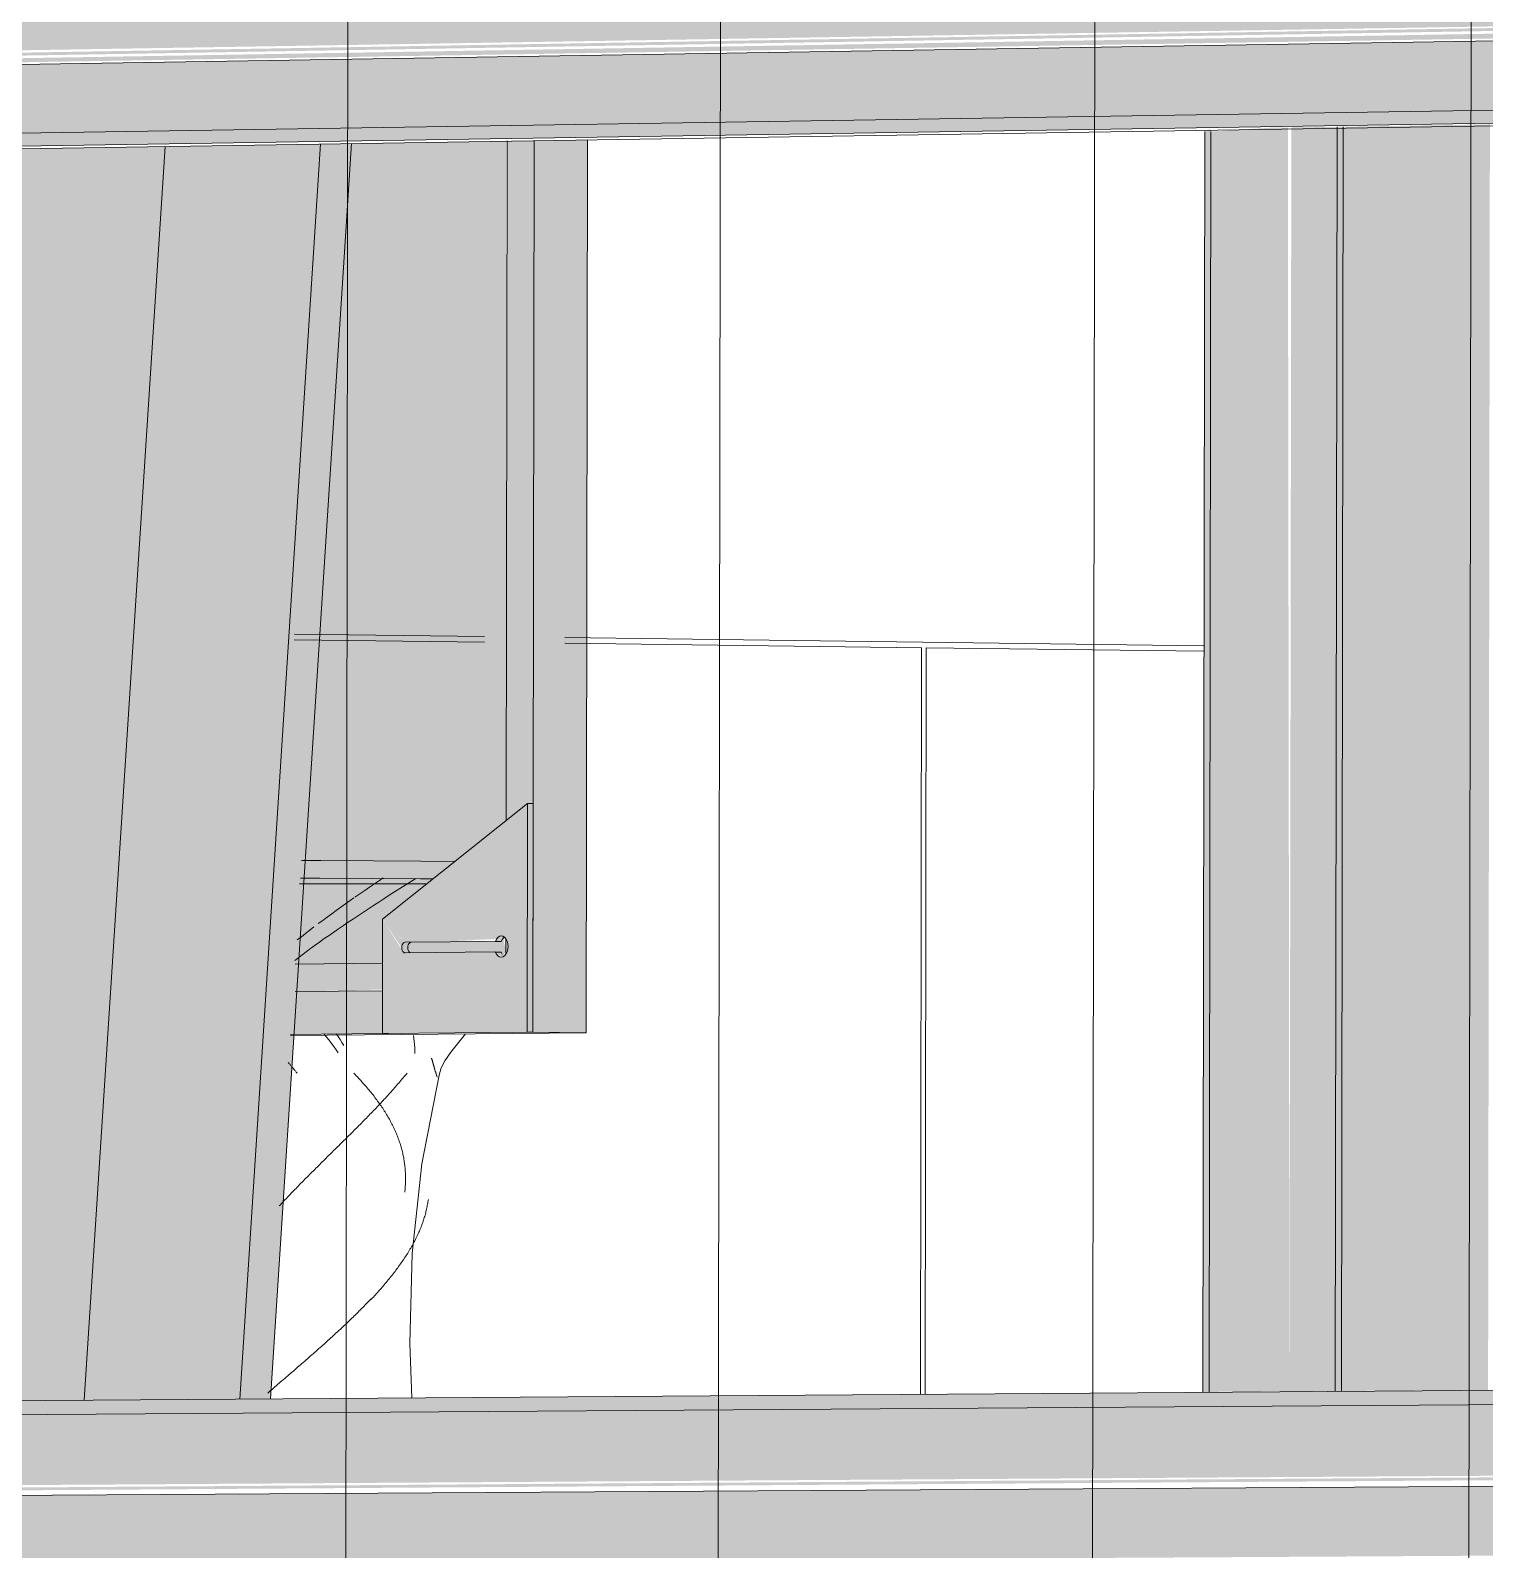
# Model space of a CAD drawing. Header units: inches. Extents: x 31213 to 31218, y -65 to 66.
# Drawn here: x 31215.90047 to 31215.91335, y -64.88931 to -64.87585 of the extents above; entities that cross this region are included whole.
import ezdxf

# ---------------------------------------------------------------- set-up
doc = ezdxf.new("R2010")
doc.units = ezdxf.units.IN
doc.header["$MEASUREMENT"] = 0
for name, color, linetype, lineweight in [('A-GLAZ-CURT', 52, 'Continuous', 9), ('A-WALL', 113, 'Continuous', 13), ('A-WALL-PATT', 111, 'Continuous', 13), ('Q-SPCQ', 91, 'Continuous', 9), ('S-BEAM', 12, 'Continuous', 9), ('S-COLS', 52, 'Continuous', 9)]:
    doc.layers.add(name, color=color, linetype=linetype, lineweight=lineweight)

# ---------------------------------------------------------------- blocks, each defined once
blk = doc.blocks.new('FP_56-Looking South East')
at = {"layer": 'Q-SPCQ'}
for p, q in [((-6208.656009, -64.88711), (-6208.656019, -64.887121)), ((-6208.655999, -64.8871), (-6208.656009, -64.88711)), ((-6208.655988, -64.887089), (-6208.655999, -64.8871)), ((-6208.656137, -64.88724), (-6208.656148, -64.887251)), ((-6208.656126, -64.88723), (-6208.656137, -64.88724)), ((-6208.656115, -64.887219), (-6208.656126, -64.88723)), ((-6208.656104, -64.887208), (-6208.656115, -64.887219)), ((-6208.656093, -64.887197), (-6208.656104, -64.887208)), ((-6208.656082, -64.887186), (-6208.656093, -64.887197)), ((-6208.656072, -64.887175), (-6208.656082, -64.887186)), ((-6208.656061, -64.887165), (-6208.656072, -64.887175)), ((-6208.65605, -64.887154), (-6208.656061, -64.887165)), ((-6208.65604, -64.887143), (-6208.65605, -64.887154)), ((-6208.656029, -64.887132), (-6208.65604, -64.887143)), ((-6208.656019, -64.887121), (-6208.656029, -64.887132)), ((-6208.656285, -64.887381), (-6208.656297, -64.887392)), ((-6208.656273, -64.88737), (-6208.656285, -64.887381)), ((-6208.656261, -64.88736), (-6208.656273, -64.88737)), ((-6208.65625, -64.887349), (-6208.656261, -64.88736)), ((-6208.656238, -64.887338), (-6208.65625, -64.887349)), ((-6208.656227, -64.887327), (-6208.656238, -64.887338)), ((-6208.656215, -64.887316), (-6208.656227, -64.887327)), ((-6208.656204, -64.887305), (-6208.656215, -64.887316)), ((-6208.656193, -64.887295), (-6208.656204, -64.887305)), ((-6208.656181, -64.887284), (-6208.656193, -64.887295)), ((-6208.65617, -64.887273), (-6208.656181, -64.887284)), ((-6208.656159, -64.887262), (-6208.65617, -64.887273)), ((-6208.656148, -64.887251), (-6208.656159, -64.887262)), ((-6208.656428, -64.887511), (-6208.65644, -64.887522)), ((-6208.656416, -64.887501), (-6208.656428, -64.887511)), ((-6208.656404, -64.88749), (-6208.656416, -64.887501)), ((-6208.656392, -64.887479), (-6208.656404, -64.88749)), ((-6208.65638, -64.887468), (-6208.656392, -64.887479)), ((-6208.656368, -64.887457), (-6208.65638, -64.887468)), ((-6208.656356, -64.887446), (-6208.656368, -64.887457)), ((-6208.656344, -64.887435), (-6208.656356, -64.887446)), ((-6208.656332, -64.887425), (-6208.656344, -64.887435)), ((-6208.65632, -64.887414), (-6208.656332, -64.887425)), ((-6208.656308, -64.887403), (-6208.65632, -64.887414)), ((-6208.656297, -64.887392), (-6208.656308, -64.887403)), ((-6208.656589, -64.887653), (-6208.656601, -64.887663)), ((-6208.656576, -64.887642), (-6208.656589, -64.887653)), ((-6208.656564, -64.887631), (-6208.656576, -64.887642)), ((-6208.656551, -64.88762), (-6208.656564, -64.887631)), ((-6208.656539, -64.887609), (-6208.656551, -64.88762)), ((-6208.656527, -64.887598), (-6208.656539, -64.887609)), ((-6208.656514, -64.887587), (-6208.656527, -64.887598)), ((-6208.656502, -64.887577), (-6208.656514, -64.887587)), ((-6208.65649, -64.887566), (-6208.656502, -64.887577)), ((-6208.656477, -64.887555), (-6208.65649, -64.887566)), ((-6208.656465, -64.887544), (-6208.656477, -64.887555)), ((-6208.656453, -64.887533), (-6208.656465, -64.887544)), ((-6208.65644, -64.887522), (-6208.656453, -64.887533)), ((-6208.65674, -64.887783), (-6208.656753, -64.887794)), ((-6208.656727, -64.887772), (-6208.65674, -64.887783)), ((-6208.656715, -64.887761), (-6208.656727, -64.887772)), ((-6208.656702, -64.88775), (-6208.656715, -64.887761)), ((-6208.656689, -64.887739), (-6208.656702, -64.88775)), ((-6208.656677, -64.887729), (-6208.656689, -64.887739)), ((-6208.656664, -64.887718), (-6208.656677, -64.887729)), ((-6208.656652, -64.887707), (-6208.656664, -64.887718)), ((-6208.656639, -64.887696), (-6208.656652, -64.887707)), ((-6208.656627, -64.887685), (-6208.656639, -64.887696)), ((-6208.656614, -64.887674), (-6208.656627, -64.887685)), ((-6208.656601, -64.887663), (-6208.656614, -64.887674)), ((-6208.656892, -64.887913), (-6208.656904, -64.887924)), ((-6208.656879, -64.887902), (-6208.656892, -64.887913)), ((-6208.656866, -64.887892), (-6208.656879, -64.887902)), ((-6208.656854, -64.887881), (-6208.656866, -64.887892)), ((-6208.656841, -64.88787), (-6208.656854, -64.887881)), ((-6208.656828, -64.887859), (-6208.656841, -64.88787)), ((-6208.656816, -64.887848), (-6208.656828, -64.887859)), ((-6208.656803, -64.887837), (-6208.656816, -64.887848)), ((-6208.656791, -64.887826), (-6208.656803, -64.887837)), ((-6208.656778, -64.887815), (-6208.656791, -64.887826)), ((-6208.656765, -64.887805), (-6208.656778, -64.887815)), ((-6208.656753, -64.887794), (-6208.656765, -64.887805))]:
    blk.add_line(p, q, dxfattribs=at)
blk = doc.blocks.new('FP_57-Looking South East')
at = {"layer": 'Q-SPCQ'}
for p, q in [((-6208.655499, -64.886306), (-6208.655502, -64.886316)), ((-6208.655496, -64.886295), (-6208.655499, -64.886306)), ((-6208.655494, -64.886284), (-6208.655496, -64.886295)), ((-6208.655492, -64.886273), (-6208.655494, -64.886284)), ((-6208.65549, -64.886262), (-6208.655492, -64.886273)), ((-6208.655488, -64.886252), (-6208.65549, -64.886262)), ((-6208.655486, -64.886241), (-6208.655488, -64.886252)), ((-6208.655484, -64.88623), (-6208.655486, -64.886241)), ((-6208.655483, -64.886219), (-6208.655484, -64.88623)), ((-6208.655481, -64.886209), (-6208.655483, -64.886219)), ((-6208.655539, -64.886435), (-6208.655543, -64.886446)), ((-6208.655535, -64.886424), (-6208.655539, -64.886435)), ((-6208.655531, -64.886413), (-6208.655535, -64.886424)), ((-6208.655527, -64.886403), (-6208.655531, -64.886413)), ((-6208.655523, -64.886392), (-6208.655527, -64.886403)), ((-6208.65552, -64.886381), (-6208.655523, -64.886392)), ((-6208.655517, -64.88637), (-6208.65552, -64.886381)), ((-6208.655513, -64.886359), (-6208.655517, -64.88637)), ((-6208.65551, -64.886349), (-6208.655513, -64.886359)), ((-6208.655507, -64.886338), (-6208.65551, -64.886349)), ((-6208.655504, -64.886327), (-6208.655507, -64.886338)), ((-6208.655502, -64.886316), (-6208.655504, -64.886327)), ((-6208.655602, -64.886575), (-6208.655607, -64.886586)), ((-6208.655596, -64.886565), (-6208.655602, -64.886575)), ((-6208.655591, -64.886554), (-6208.655596, -64.886565)), ((-6208.655585, -64.886543), (-6208.655591, -64.886554)), ((-6208.65558, -64.886532), (-6208.655585, -64.886543)), ((-6208.655575, -64.886521), (-6208.65558, -64.886532)), ((-6208.65557, -64.886511), (-6208.655575, -64.886521)), ((-6208.655565, -64.8865), (-6208.65557, -64.886511)), ((-6208.65556, -64.886489), (-6208.655565, -64.8865)), ((-6208.655556, -64.886478), (-6208.65556, -64.886489)), ((-6208.655551, -64.886467), (-6208.655556, -64.886478)), ((-6208.655547, -64.886457), (-6208.655551, -64.886467)), ((-6208.655543, -64.886446), (-6208.655547, -64.886457)), ((-6208.655677, -64.886705), (-6208.655684, -64.886716)), ((-6208.65567, -64.886695), (-6208.655677, -64.886705)), ((-6208.655663, -64.886684), (-6208.65567, -64.886695)), ((-6208.655657, -64.886673), (-6208.655663, -64.886684)), ((-6208.65565, -64.886662), (-6208.655657, -64.886673)), ((-6208.655644, -64.886651), (-6208.65565, -64.886662)), ((-6208.655637, -64.88664), (-6208.655644, -64.886651)), ((-6208.655631, -64.88663), (-6208.655637, -64.88664)), ((-6208.655625, -64.886619), (-6208.655631, -64.88663)), ((-6208.655619, -64.886608), (-6208.655625, -64.886619)), ((-6208.655613, -64.886597), (-6208.655619, -64.886608)), ((-6208.655607, -64.886586), (-6208.655613, -64.886597)), ((-6208.655768, -64.886835), (-6208.655776, -64.886846)), ((-6208.65576, -64.886825), (-6208.655768, -64.886835)), ((-6208.655752, -64.886814), (-6208.65576, -64.886825)), ((-6208.655744, -64.886803), (-6208.655752, -64.886814)), ((-6208.655736, -64.886792), (-6208.655744, -64.886803)), ((-6208.655728, -64.886781), (-6208.655736, -64.886792)), ((-6208.655721, -64.88677), (-6208.655728, -64.886781)), ((-6208.655713, -64.886759), (-6208.655721, -64.88677)), ((-6208.655706, -64.886749), (-6208.655713, -64.886759)), ((-6208.655698, -64.886738), (-6208.655706, -64.886749)), ((-6208.655691, -64.886727), (-6208.655698, -64.886738)), ((-6208.655684, -64.886716), (-6208.655691, -64.886727)), ((-6208.655881, -64.886976), (-6208.655891, -64.886987)), ((-6208.655872, -64.886966), (-6208.655881, -64.886976)), ((-6208.655863, -64.886955), (-6208.655872, -64.886966)), ((-6208.655854, -64.886944), (-6208.655863, -64.886955)), ((-6208.655845, -64.886933), (-6208.655854, -64.886944)), ((-6208.655836, -64.886922), (-6208.655845, -64.886933)), ((-6208.655827, -64.886911), (-6208.655836, -64.886922)), ((-6208.655818, -64.8869), (-6208.655827, -64.886911)), ((-6208.65581, -64.88689), (-6208.655818, -64.8869)), ((-6208.655801, -64.886879), (-6208.65581, -64.88689)), ((-6208.655793, -64.886868), (-6208.655801, -64.886879)), ((-6208.655784, -64.886857), (-6208.655793, -64.886868)), ((-6208.655776, -64.886846), (-6208.655784, -64.886857)), ((-6208.655978, -64.887085), (-6208.655988, -64.887096)), ((-6208.655968, -64.887074), (-6208.655978, -64.887085)), ((-6208.655958, -64.887063), (-6208.655968, -64.887074)), ((-6208.655948, -64.887053), (-6208.655958, -64.887063)), ((-6208.655939, -64.887042), (-6208.655948, -64.887053)), ((-6208.655929, -64.887031), (-6208.655939, -64.887042)), ((-6208.655919, -64.88702), (-6208.655929, -64.887031)), ((-6208.65591, -64.887009), (-6208.655919, -64.88702)), ((-6208.6559, -64.886998), (-6208.65591, -64.887009)), ((-6208.655891, -64.886987), (-6208.6559, -64.886998))]:
    blk.add_line(p, q, dxfattribs=at)
blk.add_polyline3d([(-6208.655386, -64.885109, 0), (-6208.655538, -64.885894, 0), (-6208.655625, -64.886688, 0), (-6208.655646, -64.887486, 0), (-6208.655626, -64.887966, 0)], dxfattribs=at)
blk = doc.blocks.new('FP_58-Looking South East')
at = {"layer": 'Q-SPCQ'}
for p, q in [((-6208.65614, -64.885092), (-6208.65613, -64.885103)), ((-6208.65567, -64.88509), (-6208.655678, -64.885101)), ((-6208.65613, -64.885103), (-6208.65612, -64.885114)), ((-6208.65612, -64.885114), (-6208.656109, -64.885124)), ((-6208.656109, -64.885124), (-6208.656099, -64.885135)), ((-6208.656099, -64.885135), (-6208.656089, -64.885146)), ((-6208.656089, -64.885146), (-6208.65608, -64.885156)), ((-6208.65608, -64.885156), (-6208.65607, -64.885167)), ((-6208.65607, -64.885167), (-6208.65606, -64.885178)), ((-6208.65606, -64.885178), (-6208.656051, -64.885188)), ((-6208.656051, -64.885188), (-6208.656041, -64.885199)), ((-6208.656041, -64.885199), (-6208.656032, -64.88521)), ((-6208.656032, -64.88521), (-6208.656023, -64.88522)), ((-6208.656023, -64.88522), (-6208.656014, -64.885231)), ((-6208.655781, -64.885222), (-6208.655791, -64.885233)), ((-6208.655772, -64.885211), (-6208.655781, -64.885222)), ((-6208.655762, -64.8852), (-6208.655772, -64.885211)), ((-6208.655753, -64.885189), (-6208.655762, -64.8852)), ((-6208.655743, -64.885178), (-6208.655753, -64.885189)), ((-6208.655734, -64.885167), (-6208.655743, -64.885178)), ((-6208.655724, -64.885156), (-6208.655734, -64.885167)), ((-6208.655715, -64.885145), (-6208.655724, -64.885156)), ((-6208.655706, -64.885134), (-6208.655715, -64.885145)), ((-6208.655697, -64.885123), (-6208.655706, -64.885134)), ((-6208.655687, -64.885112), (-6208.655697, -64.885123)), ((-6208.655678, -64.885101), (-6208.655687, -64.885112)), ((-6208.656014, -64.885231), (-6208.656005, -64.885242)), ((-6208.656005, -64.885242), (-6208.655996, -64.885252)), ((-6208.655996, -64.885252), (-6208.655987, -64.885263)), ((-6208.655987, -64.885263), (-6208.655979, -64.885274)), ((-6208.655979, -64.885274), (-6208.65597, -64.885284)), ((-6208.65597, -64.885284), (-6208.655962, -64.885295)), ((-6208.655962, -64.885295), (-6208.655954, -64.885306)), ((-6208.655954, -64.885306), (-6208.655945, -64.885317)), ((-6208.655945, -64.885317), (-6208.655937, -64.885327)), ((-6208.655937, -64.885327), (-6208.65593, -64.885338)), ((-6208.65593, -64.885338), (-6208.655922, -64.885349)), ((-6208.655922, -64.885349), (-6208.655914, -64.885359)), ((-6208.655914, -64.885359), (-6208.655907, -64.88537)), ((-6208.655902, -64.885355), (-6208.655913, -64.885366)), ((-6208.655892, -64.885344), (-6208.655902, -64.885355)), ((-6208.655882, -64.885333), (-6208.655892, -64.885344)), ((-6208.655871, -64.885322), (-6208.655882, -64.885333)), ((-6208.655861, -64.885311), (-6208.655871, -64.885322)), ((-6208.655851, -64.8853), (-6208.655861, -64.885311)), ((-6208.655841, -64.885289), (-6208.655851, -64.8853)), ((-6208.655831, -64.885278), (-6208.655841, -64.885289)), ((-6208.655821, -64.885267), (-6208.655831, -64.885278)), ((-6208.655811, -64.885256), (-6208.655821, -64.885267)), ((-6208.655801, -64.885244), (-6208.655811, -64.885256)), ((-6208.655791, -64.885233), (-6208.655801, -64.885244)), ((-6208.656041, -64.885499), (-6208.656052, -64.88551)), ((-6208.65603, -64.885488), (-6208.656041, -64.885499)), ((-6208.656019, -64.885477), (-6208.65603, -64.885488)), ((-6208.656008, -64.885466), (-6208.656019, -64.885477)), ((-6208.655998, -64.885455), (-6208.656008, -64.885466)), ((-6208.655987, -64.885444), (-6208.655998, -64.885455)), ((-6208.655976, -64.885433), (-6208.655987, -64.885444)), ((-6208.655966, -64.885422), (-6208.655976, -64.885433)), ((-6208.655955, -64.885411), (-6208.655966, -64.885422)), ((-6208.655944, -64.8854), (-6208.655955, -64.885411)), ((-6208.655934, -64.885388), (-6208.655944, -64.8854)), ((-6208.655923, -64.885377), (-6208.655934, -64.885388)), ((-6208.655913, -64.885366), (-6208.655923, -64.885377)), ((-6208.655907, -64.88537), (-6208.655899, -64.885381)), ((-6208.655899, -64.885381), (-6208.655892, -64.885391)), ((-6208.655892, -64.885391), (-6208.655885, -64.885402)), ((-6208.655885, -64.885402), (-6208.655878, -64.885413)), ((-6208.655878, -64.885413), (-6208.655871, -64.885424)), ((-6208.655871, -64.885424), (-6208.655864, -64.885434)), ((-6208.655864, -64.885434), (-6208.655858, -64.885445)), ((-6208.655858, -64.885445), (-6208.655851, -64.885456)), ((-6208.655851, -64.885456), (-6208.655845, -64.885466)), ((-6208.655845, -64.885466), (-6208.655839, -64.885477)), ((-6208.655839, -64.885477), (-6208.655832, -64.885488)), ((-6208.655832, -64.885488), (-6208.655826, -64.885499)), ((-6208.655826, -64.885499), (-6208.65582, -64.885509)), ((-6208.656174, -64.885633), (-6208.656185, -64.885644)), ((-6208.656162, -64.885621), (-6208.656174, -64.885633)), ((-6208.656151, -64.88561), (-6208.656162, -64.885621)), ((-6208.65614, -64.885599), (-6208.656151, -64.88561)), ((-6208.656129, -64.885588), (-6208.65614, -64.885599)), ((-6208.656118, -64.885577), (-6208.656129, -64.885588)), ((-6208.656107, -64.885566), (-6208.656118, -64.885577)), ((-6208.656096, -64.885555), (-6208.656107, -64.885566)), ((-6208.656085, -64.885544), (-6208.656096, -64.885555)), ((-6208.656074, -64.885533), (-6208.656085, -64.885544)), ((-6208.656063, -64.885522), (-6208.656074, -64.885533)), ((-6208.656052, -64.88551), (-6208.656063, -64.885522)), ((-6208.65582, -64.885509), (-6208.655815, -64.88552)), ((-6208.655815, -64.88552), (-6208.655809, -64.885531)), ((-6208.655809, -64.885531), (-6208.655804, -64.885541)), ((-6208.655804, -64.885541), (-6208.655798, -64.885552)), ((-6208.655798, -64.885552), (-6208.655793, -64.885563)), ((-6208.655793, -64.885563), (-6208.655788, -64.885574)), ((-6208.655788, -64.885574), (-6208.655783, -64.885584)), ((-6208.655783, -64.885584), (-6208.655778, -64.885595)), ((-6208.655778, -64.885595), (-6208.655773, -64.885606)), ((-6208.655773, -64.885606), (-6208.655768, -64.885617)), ((-6208.655768, -64.885617), (-6208.655764, -64.885627)), ((-6208.655764, -64.885627), (-6208.655759, -64.885638)), ((-6208.656308, -64.885766), (-6208.65632, -64.885777)), ((-6208.656297, -64.885755), (-6208.656308, -64.885766)), ((-6208.656286, -64.885744), (-6208.656297, -64.885755)), ((-6208.656275, -64.885733), (-6208.656286, -64.885744)), ((-6208.656263, -64.885721), (-6208.656275, -64.885733)), ((-6208.656252, -64.88571), (-6208.656263, -64.885721)), ((-6208.656241, -64.885699), (-6208.656252, -64.88571)), ((-6208.65623, -64.885688), (-6208.656241, -64.885699)), ((-6208.656218, -64.885677), (-6208.65623, -64.885688)), ((-6208.656207, -64.885666), (-6208.656218, -64.885677)), ((-6208.656196, -64.885655), (-6208.656207, -64.885666)), ((-6208.656185, -64.885644), (-6208.656196, -64.885655)), ((-6208.655759, -64.885638), (-6208.655755, -64.885649)), ((-6208.655755, -64.885649), (-6208.655751, -64.885659)), ((-6208.655751, -64.885659), (-6208.655747, -64.88567)), ((-6208.655747, -64.88567), (-6208.655743, -64.885681)), ((-6208.655743, -64.885681), (-6208.655739, -64.885692)), ((-6208.655739, -64.885692), (-6208.655736, -64.885702)), ((-6208.655736, -64.885702), (-6208.655732, -64.885713)), ((-6208.655732, -64.885713), (-6208.655729, -64.885724)), ((-6208.655729, -64.885724), (-6208.655725, -64.885735)), ((-6208.655725, -64.885735), (-6208.655722, -64.885745)), ((-6208.655722, -64.885745), (-6208.655719, -64.885756)), ((-6208.655719, -64.885756), (-6208.655716, -64.885767)), ((-6208.655716, -64.885767), (-6208.655714, -64.885778)), ((-6208.656443, -64.885899), (-6208.656455, -64.88591)), ((-6208.656432, -64.885888), (-6208.656443, -64.885899)), ((-6208.656421, -64.885877), (-6208.656432, -64.885888)), ((-6208.65641, -64.885866), (-6208.656421, -64.885877)), ((-6208.656399, -64.885855), (-6208.65641, -64.885866)), ((-6208.656387, -64.885844), (-6208.656399, -64.885855)), ((-6208.656376, -64.885833), (-6208.656387, -64.885844)), ((-6208.656365, -64.885821), (-6208.656376, -64.885833)), ((-6208.656353, -64.88581), (-6208.656365, -64.885821)), ((-6208.656342, -64.885799), (-6208.656353, -64.88581)), ((-6208.656331, -64.885788), (-6208.656342, -64.885799)), ((-6208.65632, -64.885777), (-6208.656331, -64.885788)), ((-6208.655714, -64.885778), (-6208.655711, -64.885788)), ((-6208.655711, -64.885788), (-6208.655708, -64.885799)), ((-6208.655708, -64.885799), (-6208.655706, -64.88581)), ((-6208.655706, -64.88581), (-6208.655704, -64.885821)), ((-6208.655704, -64.885821), (-6208.655701, -64.885832)), ((-6208.655701, -64.885832), (-6208.655699, -64.885842)), ((-6208.655699, -64.885842), (-6208.655697, -64.885853)), ((-6208.655697, -64.885853), (-6208.655696, -64.885864)), ((-6208.655696, -64.885864), (-6208.655694, -64.885875)), ((-6208.655694, -64.885875), (-6208.655692, -64.885885)), ((-6208.655692, -64.885885), (-6208.655691, -64.885896)), ((-6208.655691, -64.885896), (-6208.65569, -64.885907)), ((-6208.656577, -64.886033), (-6208.656588, -64.886044)), ((-6208.656566, -64.886022), (-6208.656577, -64.886033)), ((-6208.656555, -64.886011), (-6208.656566, -64.886022)), ((-6208.656544, -64.886), (-6208.656555, -64.886011)), ((-6208.656533, -64.885988), (-6208.656544, -64.886)), ((-6208.656522, -64.885977), (-6208.656533, -64.885988)), ((-6208.656511, -64.885966), (-6208.656522, -64.885977)), ((-6208.656499, -64.885955), (-6208.656511, -64.885966)), ((-6208.656488, -64.885944), (-6208.656499, -64.885955)), ((-6208.656477, -64.885933), (-6208.656488, -64.885944)), ((-6208.656466, -64.885922), (-6208.656477, -64.885933)), ((-6208.656455, -64.88591), (-6208.656466, -64.885922)), ((-6208.65569, -64.885907), (-6208.655688, -64.885918)), ((-6208.655688, -64.885918), (-6208.655687, -64.885929)), ((-6208.655687, -64.885929), (-6208.655686, -64.885939)), ((-6208.655686, -64.885939), (-6208.655685, -64.88595)), ((-6208.655685, -64.88595), (-6208.655685, -64.885961)), ((-6208.655685, -64.885961), (-6208.655684, -64.885972)), ((-6208.655684, -64.885972), (-6208.655683, -64.885982)), ((-6208.655683, -64.885982), (-6208.655683, -64.885993)), ((-6208.655683, -64.885993), (-6208.655683, -64.886004)), ((-6208.655683, -64.886004), (-6208.655683, -64.886015)), ((-6208.655683, -64.886015), (-6208.655683, -64.886026)), ((-6208.655683, -64.886026), (-6208.655683, -64.886036)), ((-6208.655683, -64.886036), (-6208.655683, -64.886047)), ((-6208.656707, -64.886167), (-6208.656718, -64.886178)), ((-6208.656697, -64.886155), (-6208.656707, -64.886167)), ((-6208.656686, -64.886144), (-6208.656697, -64.886155)), ((-6208.656675, -64.886133), (-6208.656686, -64.886144)), ((-6208.656664, -64.886122), (-6208.656675, -64.886133)), ((-6208.656653, -64.886111), (-6208.656664, -64.886122)), ((-6208.656643, -64.8861), (-6208.656653, -64.886111)), ((-6208.656632, -64.886089), (-6208.656643, -64.8861)), ((-6208.656621, -64.886077), (-6208.656632, -64.886089)), ((-6208.65661, -64.886066), (-6208.656621, -64.886077)), ((-6208.656599, -64.886055), (-6208.65661, -64.886066)), ((-6208.656588, -64.886044), (-6208.656599, -64.886055)), ((-6208.655688, -64.886134), (-6208.65569, -64.886144)), ((-6208.655687, -64.886123), (-6208.655688, -64.886134)), ((-6208.655686, -64.886112), (-6208.655687, -64.886123)), ((-6208.655685, -64.88609), (-6208.655686, -64.886101)), ((-6208.655686, -64.886101), (-6208.655686, -64.886112)), ((-6208.655684, -64.88608), (-6208.655685, -64.88609)), ((-6208.655683, -64.886058), (-6208.655684, -64.886069)), ((-6208.655684, -64.886069), (-6208.655684, -64.88608)), ((-6208.655683, -64.886047), (-6208.655683, -64.886058)), ((-6208.656792, -64.886256), (-6208.656802, -64.886267)), ((-6208.656781, -64.886245), (-6208.656792, -64.886256)), ((-6208.656771, -64.886234), (-6208.656781, -64.886245)), ((-6208.65676, -64.886222), (-6208.656771, -64.886234)), ((-6208.65675, -64.886211), (-6208.65676, -64.886222)), ((-6208.656739, -64.8862), (-6208.65675, -64.886211)), ((-6208.656729, -64.886189), (-6208.656739, -64.8862)), ((-6208.656718, -64.886178), (-6208.656729, -64.886189))]:
    blk.add_line(p, q, dxfattribs=at)
blk = doc.blocks.new('FP_59-Looking South East')
at = {"layer": 'Q-SPCQ'}
for p, q in [((-6208.656724, -64.884995), (-6208.65672, -64.885)), ((-6208.65672, -64.885), (-6208.656715, -64.885005)), ((-6208.656715, -64.885005), (-6208.656711, -64.88501)), ((-6208.656711, -64.88501), (-6208.656706, -64.885015)), ((-6208.656706, -64.885015), (-6208.656702, -64.88502)), ((-6208.656702, -64.88502), (-6208.656698, -64.885025)), ((-6208.656698, -64.885025), (-6208.656693, -64.88503)), ((-6208.656693, -64.88503), (-6208.656689, -64.885035)), ((-6208.656689, -64.885035), (-6208.656685, -64.88504)), ((-6208.656685, -64.88504), (-6208.65668, -64.885046)), ((-6208.65668, -64.885046), (-6208.656676, -64.885051)), ((-6208.656676, -64.885051), (-6208.656672, -64.885056)), ((-6208.656672, -64.885056), (-6208.656668, -64.885061)), ((-6208.656668, -64.885061), (-6208.656663, -64.885066)), ((-6208.656663, -64.885066), (-6208.656659, -64.885071)), ((-6208.656659, -64.885071), (-6208.656655, -64.885076)), ((-6208.656655, -64.885076), (-6208.656651, -64.885082)), ((-6208.656651, -64.885082), (-6208.656646, -64.885087)), ((-6208.656646, -64.885087), (-6208.656642, -64.885092))]:
    blk.add_line(p, q, dxfattribs=at)
blk = doc.blocks.new('FP_60-Looking South East')
at = {"layer": 'Q-SPCQ'}
for p, q in [((-6208.656045, -64.883472), (-6208.656088, -64.883502)), ((-6208.656002, -64.883443), (-6208.656045, -64.883472)), ((-6208.655959, -64.883413), (-6208.656002, -64.883443)), ((-6208.655915, -64.883383), (-6208.655959, -64.883413)), ((-6208.655882, -64.883361), (-6208.655915, -64.883383)), ((-6208.656215, -64.883591), (-6208.656256, -64.88362)), ((-6208.656173, -64.883561), (-6208.656215, -64.883591)), ((-6208.65614, -64.883538), (-6208.656173, -64.883561)), ((-6208.656088, -64.883502), (-6208.656131, -64.883532)), ((-6208.656417, -64.883737), (-6208.656456, -64.883766)), ((-6208.656377, -64.883708), (-6208.656417, -64.883737)), ((-6208.656337, -64.883679), (-6208.656377, -64.883708)), ((-6208.656297, -64.88365), (-6208.656337, -64.883679)), ((-6208.656256, -64.88362), (-6208.656297, -64.88365)), ((-6208.656606, -64.883882), (-6208.656642, -64.88391)), ((-6208.656569, -64.883853), (-6208.656606, -64.883882)), ((-6208.656532, -64.883824), (-6208.656569, -64.883853)), ((-6208.656494, -64.883795), (-6208.656532, -64.883824)), ((-6208.656298, -64.884741), (-6208.65628, -64.884767)), ((-6208.65628, -64.884767), (-6208.656262, -64.884793)), ((-6208.656262, -64.884793), (-6208.656246, -64.884819)), ((-6208.656246, -64.884819), (-6208.65623, -64.884845))]:
    blk.add_line(p, q, dxfattribs=at)
blk = doc.blocks.new('FP_61-Looking South East')
at = {"layer": 'Q-SPCQ'}
for p, q in [((-6208.655734, -64.883455), (-6208.655781, -64.883485)), ((-6208.655687, -64.883425), (-6208.655734, -64.883455)), ((-6208.65564, -64.883395), (-6208.655687, -64.883425)), ((-6208.655592, -64.883365), (-6208.65564, -64.883395)), ((-6208.655966, -64.883605), (-6208.656011, -64.883634)), ((-6208.65592, -64.883575), (-6208.655966, -64.883605)), ((-6208.655874, -64.883545), (-6208.65592, -64.883575)), ((-6208.655827, -64.883515), (-6208.655874, -64.883545)), ((-6208.655781, -64.883485), (-6208.655827, -64.883515)), ((-6208.656145, -64.883723), (-6208.65619, -64.883753)), ((-6208.656101, -64.883694), (-6208.656145, -64.883723)), ((-6208.656056, -64.883664), (-6208.656101, -64.883694)), ((-6208.656011, -64.883634), (-6208.656056, -64.883664)), ((-6208.656361, -64.88387), (-6208.656403, -64.883899)), ((-6208.656319, -64.883841), (-6208.656361, -64.88387)), ((-6208.656276, -64.883812), (-6208.656319, -64.883841)), ((-6208.656233, -64.883782), (-6208.656276, -64.883812)), ((-6208.65619, -64.883753), (-6208.656233, -64.883782)), ((-6208.656563, -64.884016), (-6208.656602, -64.884045)), ((-6208.656524, -64.883987), (-6208.656563, -64.884016)), ((-6208.656484, -64.883958), (-6208.656524, -64.883987)), ((-6208.656444, -64.883929), (-6208.656484, -64.883958)), ((-6208.656403, -64.883899), (-6208.656444, -64.883929)), ((-6208.65664, -64.884074), (-6208.656663, -64.884092)), ((-6208.656602, -64.884045), (-6208.65664, -64.884074)), ((-6208.656408, -64.884742), (-6208.656384, -64.884771)), ((-6208.656384, -64.884771), (-6208.656361, -64.884799)), ((-6208.656361, -64.884799), (-6208.65634, -64.884827)), ((-6208.65634, -64.884827), (-6208.656319, -64.884855)), ((-6208.656319, -64.884855), (-6208.656299, -64.884883)), ((-6208.656299, -64.884883), (-6208.65628, -64.88491))]:
    blk.add_line(p, q, dxfattribs=at)
blk = doc.blocks.new('FP_62-Looking South East')
at = {"layer": 'Q-SPCQ'}
for p, q in [((-6208.655613, -64.884758), (-6208.655609, -64.884785)), ((-6208.655609, -64.884785), (-6208.655606, -64.884811)), ((-6208.655606, -64.884811), (-6208.655603, -64.884837)), ((-6208.655152, -64.884741), (-6208.655283, -64.884905)), ((-6208.655603, -64.884837), (-6208.655601, -64.884864)), ((-6208.655601, -64.884864), (-6208.655601, -64.88489)), ((-6208.655601, -64.88489), (-6208.655601, -64.884916))]:
    blk.add_line(p, q, dxfattribs=at)
blk = doc.blocks.new('FP_63-Looking South East')
at = {"layer": 'Q-SPCQ'}
for p, q in [((-6208.655452, -64.884957), (-6208.655452, -64.88496)), ((-6208.655452, -64.88496), (-6208.655451, -64.884963)), ((-6208.655451, -64.884963), (-6208.65545, -64.884966)), ((-6208.65545, -64.884966), (-6208.655449, -64.884969)), ((-6208.655449, -64.884969), (-6208.655448, -64.884972)), ((-6208.655448, -64.884972), (-6208.655447, -64.884975)), ((-6208.655447, -64.884975), (-6208.655446, -64.884978)), ((-6208.655446, -64.884978), (-6208.655445, -64.884981)), ((-6208.655445, -64.884981), (-6208.655445, -64.884984)), ((-6208.655445, -64.884984), (-6208.655444, -64.884987)), ((-6208.655444, -64.884987), (-6208.655443, -64.88499)), ((-6208.655443, -64.88499), (-6208.655442, -64.884993)), ((-6208.655442, -64.884993), (-6208.655441, -64.884996)), ((-6208.655441, -64.884996), (-6208.65544, -64.884999)), ((-6208.65544, -64.884999), (-6208.655439, -64.885002)), ((-6208.655439, -64.885002), (-6208.655438, -64.885006)), ((-6208.655438, -64.885006), (-6208.655437, -64.885009)), ((-6208.655437, -64.885009), (-6208.655437, -64.885012)), ((-6208.655437, -64.885012), (-6208.655436, -64.885015)), ((-6208.655436, -64.885015), (-6208.655435, -64.885018)), ((-6208.655435, -64.885018), (-6208.655434, -64.885022)), ((-6208.655434, -64.885022), (-6208.655433, -64.885025)), ((-6208.655433, -64.885025), (-6208.655432, -64.885028)), ((-6208.655432, -64.885028), (-6208.655431, -64.885032)), ((-6208.655431, -64.885032), (-6208.65543, -64.885035)), ((-6208.65543, -64.885035), (-6208.655429, -64.885038)), ((-6208.655429, -64.885038), (-6208.655428, -64.885042)), ((-6208.655428, -64.885042), (-6208.655427, -64.885045)), ((-6208.655427, -64.885045), (-6208.655426, -64.885048)), ((-6208.655426, -64.885048), (-6208.655425, -64.885052)), ((-6208.655425, -64.885052), (-6208.655424, -64.885055)), ((-6208.655424, -64.885055), (-6208.655423, -64.885058)), ((-6208.655423, -64.885058), (-6208.655423, -64.885062)), ((-6208.655423, -64.885062), (-6208.655422, -64.885065)), ((-6208.655422, -64.885065), (-6208.655421, -64.885069)), ((-6208.655421, -64.885069), (-6208.65542, -64.885072)), ((-6208.65542, -64.885072), (-6208.655419, -64.885076)), ((-6208.655419, -64.885076), (-6208.655417, -64.885079)), ((-6208.655417, -64.885079), (-6208.655416, -64.885083)), ((-6208.655416, -64.885083), (-6208.655415, -64.885086)), ((-6208.655415, -64.885086), (-6208.655414, -64.88509)), ((-6208.655414, -64.88509), (-6208.655413, -64.885093)), ((-6208.655413, -64.885093), (-6208.655412, -64.885097)), ((-6208.655412, -64.885097), (-6208.655411, -64.8851)), ((-6208.655411, -64.8851), (-6208.65541, -64.885104)), ((-6208.65541, -64.885104), (-6208.655409, -64.885107)), ((-6208.655409, -64.885107), (-6208.655408, -64.885111)), ((-6208.655408, -64.885111), (-6208.655407, -64.885114)), ((-6208.655407, -64.885114), (-6208.655406, -64.885118)), ((-6208.655406, -64.885118), (-6208.655404, -64.885122)), ((-6208.655404, -64.885122), (-6208.655403, -64.885125))]:
    blk.add_line(p, q, dxfattribs=at)
blk.add_polyline3d([(-6208.655283, -64.884905, 0), (-6208.655335, -64.88498, 0), (-6208.655366, -64.885044, 0), (-6208.655386, -64.885109, 0)], dxfattribs=at)
blk = doc.blocks.new('FP_70-Looking South East')
at = {"layer": 'A-WALL-PATT', "lineweight": 9}
for p, q in [((-6208.646297, -64.914063), (-6208.646153, -64.811039)), ((-6208.649631, -64.914019), (-6208.649486, -64.811259)), ((-6208.652948, -64.913975), (-6208.652802, -64.811478)), ((-6208.656248, -64.913931), (-6208.656101, -64.811696))]:
    blk.add_line(p, q, dxfattribs=at)
blk = doc.blocks.new('FP_77-Looking South East')
at = {"layer": 'A-WALL-PATT', "lineweight": 9}
for p, q in [((-6208.654984, -64.881272), (-6208.656669, -64.881251)), ((-6208.654984, -64.881223), (-6208.656666, -64.881202)), ((-6208.648613, -64.881304), (-6208.654272, -64.881232)), ((-6208.651111, -64.881322), (-6208.654272, -64.881282)), ((-6208.651111, -64.881322), (-6208.65112, -64.887931)), ((-6208.651079, -64.887931), (-6208.65107, -64.881322)), ((-6208.648613, -64.881353), (-6208.65107, -64.881322))]:
    blk.add_line(p, q, dxfattribs=at)

msp = doc.modelspace()

# ---------------------------------------------------------------- hatches: boundary and pattern name
at = {"layer": 'Q-SPCQ', "lineweight": 5}
h = msp.add_hatch(color=256, dxfattribs=at)
h.paths.add_polyline_path([(31215.902772, -64.884747), (31215.904919, -64.884727), (31215.904931, -64.876829), (31215.90469, -64.876833), (31215.904679, -64.88435), (31215.902797, -64.884368), (31215.902792, -64.884445)], flags=0)
h.paths.add_polyline_path([(31215.904692, -64.875209), (31215.904933, -64.875205), (31215.904934, -64.874098), (31215.903931, -64.874116), (31215.903902, -64.87436), (31215.903894, -64.874384), (31215.90395, -64.874452), (31215.90397, -64.874427), (31215.90397, -64.874408), (31215.904312, -64.874427), (31215.904312, -64.874462), (31215.90443, -64.874449), (31215.90443, -64.874487), (31215.904693, -64.874482), (31215.904693, -64.874562)], flags=0)
h = msp.add_hatch(color=256, dxfattribs=at)
h.paths.add_polyline_path([(31215.903585, -64.884738), (31215.904867, -64.884726), (31215.90487, -64.882702), (31215.903587, -64.883727), (31215.903586, -64.884445)], flags=0)
h.paths.add_polyline_path([(31215.904637, -64.884064), (31215.904595, -64.884037), (31215.904585, -64.884017), (31215.90376, -64.884002), (31215.903587, -64.883727), (31215.903787, -64.883931), (31215.904595, -64.883903), (31215.904653, -64.883878), (31215.90469, -64.883921), (31215.90469, -64.884016), (31215.904653, -64.884061)], flags=0)
h.paths.add_polyline_path([(31215.903599, -64.875131), (31215.9038, -64.874827), (31215.904608, -64.874794), (31215.904666, -64.874768), (31215.904703, -64.874812), (31215.904703, -64.874907), (31215.90465, -64.874955), (31215.904608, -64.874928), (31215.904598, -64.874909), (31215.903799, -64.874922)], flags=0)
h.paths.add_polyline_path([(31215.903721, -64.875225), (31215.90488, -64.875206), (31215.904882, -64.874097), (31215.903931, -64.874114), (31215.903902, -64.87436), (31215.903894, -64.874384), (31215.90395, -64.874452), (31215.90397, -64.874427), (31215.90397, -64.874408), (31215.904312, -64.874415), (31215.904312, -64.874462), (31215.90443, -64.874464), (31215.90443, -64.874527), (31215.9036, -64.874562), (31215.903599, -64.875131)], flags=0)
h = msp.add_hatch(color=256, dxfattribs=at)
h.paths.add_polyline_path([(31215.905391, -64.884732), (31215.905402, -64.876822), (31215.904931, -64.876829), (31215.904919, -64.884727), (31215.905005, -64.884728)], flags=0)
h.paths.add_polyline_path([(31215.904933, -64.875205), (31215.905404, -64.875197), (31215.905406, -64.874107), (31215.904934, -64.874098), (31215.904934, -64.874562)], flags=0)
h = msp.add_hatch(color=256, dxfattribs=at)
h.paths.add_polyline_path([(31215.902796, -64.884368), (31215.903585, -64.88435), (31215.903585, -64.884116), (31215.902812, -64.884124), (31215.902797, -64.88435)], flags=0)
h.paths.add_polyline_path([(31215.903416, -64.874773), (31215.903599, -64.874737), (31215.903598, -64.874541), (31215.90343, -64.874562), (31215.903418, -64.874736)], flags=0)
at = {"layer": 'Q-SPCQ', "lineweight": 5, "transparency": 33554496}
h = msp.add_hatch(color=256, dxfattribs=at)
h.paths.add_polyline_path([(31215.903586, -64.883727), (31215.903786, -64.884025), (31215.904594, -64.884037), (31215.904652, -64.884061), (31215.904679, -64.884006), (31215.904653, -64.883878), (31215.904607, -64.883888), (31215.904578, -64.883923), (31215.90376, -64.883904)], flags=0)
h.paths.add_polyline_path([(31215.902796, -64.884368), (31215.903585, -64.88435), (31215.903586, -64.883727), (31215.904681, -64.882852), (31215.904679, -64.876833), (31215.903282, -64.876855), (31215.902798, -64.88435)], flags=0)
h.paths.add_polyline_path([(31215.903598, -64.875131), (31215.903706, -64.874985), (31215.903706, -64.874958)], flags=0)
h.paths.add_polyline_path([(31215.903387, -64.875231), (31215.90372, -64.875225), (31215.903598, -64.875131), (31215.903598, -64.874541), (31215.90343, -64.874562), (31215.903393, -64.875131)], flags=0)
h.paths.add_polyline_path([(31215.90465, -64.874955), (31215.904692, -64.874922), (31215.904666, -64.874768), (31215.90462, -64.874779), (31215.90456, -64.874893), (31215.904591, -64.874909), (31215.904607, -64.874928), (31215.904634, -64.874952)], flags=0)
h = msp.add_hatch(color=256, dxfattribs=at)
h.paths.add_polyline_path([(31215.905125, -64.884354), (31215.905135, -64.876826), (31215.905057, -64.876827), (31215.905046, -64.884353)], flags=0)
h.paths.add_polyline_path([(31215.905059, -64.875203), (31215.905138, -64.875202), (31215.905139, -64.87449), (31215.90506, -64.874489), (31215.90506, -64.874562)], flags=0)
at = {"layer": 'Q-SPCQ', "lineweight": 5}
for points in [[(31215.904919, -64.884727), (31215.904922, -64.882702), (31215.90487, -64.882702), (31215.904867, -64.884726)], [(31215.903613, -64.883366), (31215.904058, -64.883347), (31215.904127, -64.883291), (31215.902862, -64.883304), (31215.902859, -64.883346), (31215.903582, -64.883365)], [(31215.904127, -64.883291), (31215.90421, -64.883225), (31215.902867, -64.883223), (31215.902863, -64.883283), (31215.903853, -64.883289)], [(31215.903702, -64.883414), (31215.903404, -64.883366), (31215.903415, -64.883407), (31215.903579, -64.883411)]]:
    msp.add_hatch(color=256, dxfattribs=at).paths.add_polyline_path(points, flags=0)
h = msp.add_hatch(color=256, dxfattribs=at)
h.paths.add_polyline_path([(31215.903702, -64.883414), (31215.903995, -64.883395), (31215.90404, -64.883359), (31215.903579, -64.883384), (31215.90361, -64.883391)], flags=0)
h.paths.add_polyline_path([(31215.903415, -64.883407), (31215.903384, -64.883364), (31215.902855, -64.883361), (31215.902877, -64.883406), (31215.903396, -64.883406)], flags=0)
at = {"layer": 'S-BEAM', "lineweight": 5}
h = msp.add_hatch(color=256, dxfattribs=at)
h.paths.add_polyline_path([(31215.727558, -64.878834), (31215.763946, -64.878243), (31215.763947, -64.877686), (31215.727559, -64.878294)], flags=0)
h.paths.add_polyline_path([(31215.893368, -64.876144), (31215.941798, -64.875358), (31215.941772, -64.874715), (31215.893369, -64.875524)], flags=0)
h.paths.add_polyline_path([(31216.18626, -64.871393), (31216.26007, -64.870187), (31216.26007, -64.869397), (31216.18626, -64.870631)], flags=0)
h = msp.add_hatch(color=256, dxfattribs=at)
h.paths.add_polyline_path([(31215.727985, -64.878871), (31215.763946, -64.878266), (31215.763946, -64.878243), (31215.727985, -64.87885), (31215.727985, -64.878865)], flags=0)
h.paths.add_polyline_path([(31215.893937, -64.876185), (31215.941798, -64.875384), (31215.941772, -64.875359), (31215.893937, -64.876159), (31215.893937, -64.876181)], flags=0)
h.paths.add_polyline_path([(31216.186848, -64.871445), (31216.26007, -64.870249), (31216.26007, -64.870195), (31216.186848, -64.871414), (31216.186848, -64.871444)], flags=0)
h = msp.add_hatch(color=256, dxfattribs=at)
h.paths.add_polyline_path([(31215.729338, -64.878897), (31215.763942, -64.878338), (31215.763946, -64.878289), (31215.728104, -64.878881)], flags=0)
h.paths.add_polyline_path([(31215.895066, -64.876222), (31215.941796, -64.875468), (31215.941772, -64.875411), (31215.894083, -64.876205)], flags=0)
h.paths.add_polyline_path([(31216.18773, -64.871498), (31216.26007, -64.870331), (31216.26007, -64.87026), (31216.186877, -64.871474), (31216.18773, -64.871497)], flags=0)
h = msp.add_hatch(color=256, dxfattribs=at)
h.paths.add_polyline_path([(31215.729419, -64.879441), (31215.763941, -64.878901), (31215.763942, -64.878356), (31215.72942, -64.878913), (31215.729419, -64.879425)], flags=0)
h.paths.add_polyline_path([(31215.895242, -64.876846), (31215.941795, -64.876117), (31215.94177, -64.875489), (31215.895243, -64.876239), (31215.895243, -64.876759)], flags=0)
h.paths.add_polyline_path([(31216.187729, -64.872268), (31216.26007, -64.871136), (31216.26007, -64.870357), (31216.18773, -64.871523)], flags=0)
h = msp.add_hatch(color=256, dxfattribs=at)
h.paths.add_polyline_path([(31215.730539, -64.879523), (31215.763941, -64.879003), (31215.763941, -64.878901), (31215.730539, -64.879453), (31215.730539, -64.879462)], flags=0)
h.paths.add_polyline_path([(31215.8967, -64.876937), (31215.941795, -64.876235), (31215.94177, -64.876118), (31215.8967, -64.876823)], flags=0)
h.paths.add_polyline_path([(31216.189879, -64.872375), (31216.26007, -64.871282), (31216.26007, -64.871136), (31216.189879, -64.872235)], flags=0)
h = msp.add_hatch(color=256, dxfattribs=at)
h.paths.add_polyline_path([(31215.727962, -64.889292), (31215.763924, -64.889047), (31215.763899, -64.888935), (31215.727962, -64.889184)], flags=0)
h.paths.add_polyline_path([(31215.89392, -64.88816), (31215.941782, -64.887833), (31215.941772, -64.887704), (31215.89392, -64.888035)], flags=0)
h.paths.add_polyline_path([(31216.186849, -64.886161), (31216.26007, -64.885661), (31216.26007, -64.885501), (31216.186848, -64.886008)], flags=0)
h = msp.add_hatch(color=256, dxfattribs=at)
h.paths.add_polyline_path([(31215.727535, -64.889835), (31215.763923, -64.889604), (31215.763899, -64.889047), (31215.727536, -64.889295)], flags=0)
h.paths.add_polyline_path([(31215.89335, -64.888784), (31215.941781, -64.888477), (31215.941772, -64.887833), (31215.893351, -64.888164)], flags=0)
h.paths.add_polyline_path([(31216.186255, -64.886927), (31216.26007, -64.886459), (31216.26007, -64.885661), (31216.186255, -64.886165)], flags=0)
h = msp.add_hatch(color=256, dxfattribs=at)
h.paths.add_polyline_path([(31215.727961, -64.889875), (31215.763923, -64.889626), (31215.763899, -64.889604), (31215.727961, -64.889855), (31215.727961, -64.88987)], flags=0)
h.paths.add_polyline_path([(31215.893919, -64.88883), (31215.941781, -64.888502), (31215.941772, -64.888477), (31215.893919, -64.888805), (31215.893919, -64.888826)], flags=0)
h.paths.add_polyline_path([(31216.186848, -64.886984), (31216.26007, -64.886512), (31216.26007, -64.886459), (31216.186849, -64.886954), (31216.186848, -64.886983)], flags=0)
h = msp.add_hatch(color=256, dxfattribs=at)
h.paths.add_polyline_path([(31215.729395, -64.89043), (31215.763919, -64.89023), (31215.763896, -64.889686), (31215.729396, -64.889902), (31215.729396, -64.890099)], flags=0)
h.paths.add_polyline_path([(31215.895224, -64.88947), (31215.941778, -64.8892), (31215.94177, -64.888571), (31215.895225, -64.888863)], flags=0)
h.paths.add_polyline_path([(31216.187725, -64.887775), (31216.26007, -64.887356), (31216.26007, -64.886576), (31216.187725, -64.88703), (31216.187725, -64.887742)], flags=0)
at = {"layer": 'S-COLS', "lineweight": 5}
h = msp.add_hatch(color=256, dxfattribs=at)
h.paths.add_polyline_path([(31215.899284, -64.91366), (31215.90002, -64.902255), (31215.896842, -64.902242), (31215.896826, -64.913627), (31215.896971, -64.913629)], flags=0)
h.paths.add_polyline_path([(31215.900121, -64.900698), (31215.90065, -64.892132), (31215.90065, -64.889577), (31215.896861, -64.889599), (31215.896844, -64.900688), (31215.89697, -64.900688)], flags=0)
h.paths.add_polyline_path([(31215.896863, -64.888015), (31215.900942, -64.887986), (31215.901659, -64.876882), (31215.896879, -64.876956), (31215.896863, -64.887797)], flags=0)
h.paths.add_polyline_path([(31215.896881, -64.875343), (31215.901764, -64.87526), (31215.90248, -64.864173), (31215.896898, -64.864316), (31215.896883, -64.874563)], flags=0)
h.paths.add_polyline_path([(31215.8969, -64.862672), (31215.902587, -64.862519), (31215.903302, -64.85145), (31215.896916, -64.851676), (31215.896902, -64.861387)], flags=0)
h.paths.add_polyline_path([(31215.896918, -64.850002), (31215.903411, -64.849763), (31215.904125, -64.838712), (31215.896934, -64.839038), (31215.896921, -64.848211)], flags=0)
h.paths.add_polyline_path([(31215.896937, -64.837334), (31215.904236, -64.836993), (31215.904949, -64.825959), (31215.896953, -64.826401), (31215.896937, -64.83723)], flags=0)
h.paths.add_polyline_path([(31215.896955, -64.824667), (31215.903753, -64.824282), (31215.896968, -64.816239), (31215.896956, -64.824054)], flags=0)
h = msp.add_hatch(color=256, dxfattribs=at)
h.paths.add_polyline_path([(31215.900663, -64.913678), (31215.9014, -64.902261), (31215.90002, -64.902255), (31215.899284, -64.91366)], flags=0)
h.paths.add_polyline_path([(31215.9015, -64.900702), (31215.902219, -64.889568), (31215.900839, -64.889576), (31215.900121, -64.900698)], flags=0)
h.paths.add_polyline_path([(31215.900942, -64.887986), (31215.902321, -64.887977), (31215.903038, -64.87686), (31215.901659, -64.876882), (31215.900958, -64.88774)], flags=0)
h.paths.add_polyline_path([(31215.901764, -64.87526), (31215.903143, -64.875237), (31215.903859, -64.864138), (31215.90248, -64.864173), (31215.901809, -64.874563)], flags=0)
h.paths.add_polyline_path([(31215.902587, -64.862519), (31215.903966, -64.862482), (31215.904681, -64.851401), (31215.903302, -64.85145), (31215.90266, -64.861387)], flags=0)
h.paths.add_polyline_path([(31215.903411, -64.849763), (31215.90479, -64.849713), (31215.905504, -64.838649), (31215.904125, -64.838712), (31215.903511, -64.84821)], flags=0)
h.paths.add_polyline_path([(31215.904236, -64.836993), (31215.905615, -64.836929), (31215.906328, -64.825883), (31215.904949, -64.825959), (31215.904363, -64.835033)], flags=0)
h = msp.add_hatch(color=256, dxfattribs=at)
h.paths.add_polyline_path([(31215.900934, -64.913681), (31215.901671, -64.902262), (31215.9014, -64.902261), (31215.900663, -64.913678)], flags=0)
h.paths.add_polyline_path([(31215.901772, -64.900703), (31215.90249, -64.889566), (31215.902219, -64.889568), (31215.9015, -64.900702)], flags=0)
h.paths.add_polyline_path([(31215.902321, -64.887977), (31215.902593, -64.887975), (31215.90331, -64.876856), (31215.903038, -64.87686), (31215.902337, -64.88774)], flags=0)
h.paths.add_polyline_path([(31215.903143, -64.875237), (31215.903415, -64.875232), (31215.904131, -64.864131), (31215.903859, -64.864138), (31215.903187, -64.874563)], flags=0)
h.paths.add_polyline_path([(31215.903966, -64.862482), (31215.904238, -64.862475), (31215.904953, -64.851391), (31215.904681, -64.851401), (31215.904037, -64.861387)], flags=0)
h.paths.add_polyline_path([(31215.90479, -64.849713), (31215.905061, -64.849703), (31215.905775, -64.838637), (31215.905504, -64.838649), (31215.904887, -64.84821)], flags=0)
h.paths.add_polyline_path([(31215.905615, -64.836929), (31215.905886, -64.836916), (31215.906594, -64.82594), (31215.906537, -64.825871), (31215.906328, -64.825883), (31215.905737, -64.835034)], flags=0)
h = msp.add_hatch(color=256, dxfattribs=at)
h.paths.add_polyline_path([(31215.912051, -64.909968), (31215.91335, -64.909955), (31215.913361, -64.902319), (31215.912062, -64.902314), (31215.912052, -64.909712)], flags=0)
h.paths.add_polyline_path([(31215.913363, -64.900744), (31215.913379, -64.889502), (31215.91208, -64.889525), (31215.912064, -64.90074)], flags=0)
h.paths.add_polyline_path([(31215.912082, -64.887906), (31215.913381, -64.887897), (31215.913397, -64.876687), (31215.912098, -64.876707), (31215.912083, -64.887737)], flags=0)
h.paths.add_polyline_path([(31215.9121, -64.875072), (31215.913399, -64.87505), (31215.913413, -64.864831), (31215.912115, -64.864797), (31215.912101, -64.874553)], flags=0)
h = msp.add_hatch(color=256, dxfattribs=at)
h.paths.add_polyline_path([(31215.910878, -64.909957), (31215.910888, -64.902309), (31215.910834, -64.902309), (31215.910823, -64.909956)], flags=0)
h.paths.add_polyline_path([(31215.910891, -64.900737), (31215.910906, -64.889516), (31215.910852, -64.889525), (31215.910836, -64.900737)], flags=0)
h.paths.add_polyline_path([(31215.910854, -64.887914), (31215.910909, -64.887914), (31215.910924, -64.876725), (31215.91087, -64.87675), (31215.910854, -64.887737)], flags=0)
h.paths.add_polyline_path([(31215.910872, -64.875093), (31215.910927, -64.875092), (31215.91094, -64.8652), (31215.910886, -64.865224), (31215.910873, -64.874553)], flags=0)
h = msp.add_hatch(color=256, dxfattribs=at)
h.paths.add_polyline_path([(31215.910878, -64.909957), (31215.911391, -64.909951), (31215.911402, -64.902311), (31215.910888, -64.902309), (31215.910878, -64.909712)], flags=0)
h.paths.add_polyline_path([(31215.911404, -64.900738), (31215.91142, -64.889513), (31215.910906, -64.889525), (31215.910891, -64.900737)], flags=0)
h.paths.add_polyline_path([(31215.910909, -64.887914), (31215.911422, -64.88791), (31215.911438, -64.876717), (31215.910924, -64.87675), (31215.910909, -64.887737)], flags=0)
h.paths.add_polyline_path([(31215.910927, -64.875092), (31215.91144, -64.875083), (31215.911454, -64.865213), (31215.91094, -64.8652), (31215.910927, -64.874553)], flags=0)
h = msp.add_hatch(color=256, dxfattribs=at)
h.paths.add_polyline_path([(31215.911391, -64.909951), (31215.911591, -64.909951), (31215.911572, -64.902312), (31215.911402, -64.902311), (31215.911391, -64.909712)], flags=0)
h.paths.add_polyline_path([(31215.911604, -64.900739), (31215.911589, -64.889512), (31215.91142, -64.889525), (31215.911411, -64.900738), (31215.911581, -64.900739)], flags=0)
h.paths.add_polyline_path([(31215.911422, -64.88791), (31215.911622, -64.887909), (31215.911607, -64.876714), (31215.911438, -64.876717), (31215.911422, -64.887737)], flags=0)
h.paths.add_polyline_path([(31215.91144, -64.875083), (31215.91164, -64.87508), (31215.911622, -64.865217), (31215.911454, -64.865236), (31215.911441, -64.874553)], flags=0)
h = msp.add_hatch(color=256, dxfattribs=at)
h.paths.add_polyline_path([(31215.911996, -64.909955), (31215.911996, -64.902314), (31215.911602, -64.902312), (31215.911591, -64.909951)], flags=0)
h.paths.add_polyline_path([(31215.912009, -64.90074), (31215.911996, -64.88951), (31215.91162, -64.889525), (31215.911604, -64.900739), (31215.911996, -64.90074)], flags=0)
h.paths.add_polyline_path([(31215.911622, -64.887909), (31215.912027, -64.887906), (31215.912042, -64.876708), (31215.911638, -64.876714), (31215.911622, -64.887737)], flags=0)
h.paths.add_polyline_path([(31215.91164, -64.87508), (31215.912045, -64.875073), (31215.912051, -64.865227), (31215.911654, -64.865236), (31215.911641, -64.874553)], flags=0)
h = msp.add_hatch(color=256, dxfattribs=at)
h.paths.add_polyline_path([(31215.912051, -64.909968), (31215.912062, -64.902314), (31215.912007, -64.902314), (31215.911997, -64.909968)], flags=0)
h.paths.add_polyline_path([(31215.912064, -64.90074), (31215.91208, -64.88951), (31215.912025, -64.889525), (31215.91201, -64.90074)], flags=0)
h.paths.add_polyline_path([(31215.912027, -64.887906), (31215.912082, -64.887906), (31215.912098, -64.876707), (31215.912043, -64.876708), (31215.912028, -64.887737)], flags=0)
h.paths.add_polyline_path([(31215.912045, -64.875073), (31215.9121, -64.875072), (31215.912114, -64.8652), (31215.912059, -64.865199), (31215.912046, -64.874553)], flags=0)

# ---------------------------------------------------------------- linework, layer by layer
at = {"layer": 'Q-SPCQ'}
for p, q in [((31215.90469, -64.876833), (31215.904681, -64.882852)), ((31215.904919, -64.884727), (31215.904931, -64.876829)), ((31215.905402, -64.876822), (31215.905391, -64.884732)), ((31215.90487, -64.882702), (31215.903587, -64.883727)), ((31215.904867, -64.884726), (31215.90487, -64.882702)), ((31215.90487, -64.882702), (31215.904922, -64.882702)), ((31215.904922, -64.882702), (31215.904919, -64.884727)), ((31215.903539, -64.883414), (31215.903971, -64.883414)), ((31215.903587, -64.883727), (31215.903585, -64.884738)), ((31215.904585, -64.884017), (31215.903786, -64.884025)), ((31215.903787, -64.883931), (31215.904586, -64.883923)), ((31215.904638, -64.883923), (31215.904585, -64.883924)), ((31215.904638, -64.884018), (31215.904585, -64.884017)), ((31215.904585, -64.884018), (31215.904638, -64.884018)), ((31215.904638, -64.883923), (31215.904586, -64.883923)), ((31215.904638, -64.884018), (31215.904647, -64.884038)), ((31215.90468, -64.883902), (31215.90468, -64.884036)), ((31215.903585, -64.884116), (31215.902812, -64.884124)), ((31215.903585, -64.884116), (31215.902812, -64.884124)), ((31215.903586, -64.88436), (31215.902813, -64.884368)), ((31215.905391, -64.884732), (31215.902771, -64.884756)), ((31215.902772, -64.884747), (31215.903585, -64.884739)), ((31215.903585, -64.884738), (31215.904867, -64.884726)), ((31215.903638, -64.884739), (31215.903585, -64.884738)), ((31215.904919, -64.884727), (31215.904867, -64.884726)), ((31215.905391, -64.884732), (31215.904919, -64.884727))]:
    msp.add_line(p, q, dxfattribs=at)
for points in [[(31215.904223, -64.883215, 0), (31215.903926, -64.883212, 0), (31215.903505, -64.883209, 0), (31215.903041, -64.883206, 0), (31215.902869, -64.883206, 0)], [(31215.902852, -64.883413, 0), (31215.903067, -64.883414, 0), (31215.903539, -64.883414, 0)], [(31215.904029, -64.88337, 0), (31215.903922, -64.883369, 0), (31215.903498, -64.883366, 0), (31215.903032, -64.883363, 0), (31215.902858, -64.883363, 0)], [(31215.904586, -64.883923, 0), (31215.904595, -64.883903, 0), (31215.904608, -64.883888, 0), (31215.904622, -64.883878, 0), (31215.904638, -64.883875, 0), (31215.904653, -64.883878, 0), (31215.904668, -64.883887, 0), (31215.90468, -64.883902, 0), (31215.90469, -64.883921, 0), (31215.904696, -64.883944, 0), (31215.904698, -64.883969, 0), (31215.904696, -64.883993, 0), (31215.90469, -64.884016, 0), (31215.90468, -64.884036, 0), (31215.904667, -64.884051, 0), (31215.904653, -64.884061, 0), (31215.904637, -64.884064, 0), (31215.904622, -64.884061, 0), (31215.904607, -64.884052, 0), (31215.904595, -64.884037, 0), (31215.904585, -64.884017, 0)], [(31215.903786, -64.884025, 0), (31215.903779, -64.884024, 0), (31215.903771, -64.884019, 0), (31215.903765, -64.884012, 0), (31215.90376, -64.884002, 0), (31215.903757, -64.883991, 0), (31215.903756, -64.883978, 0), (31215.903757, -64.883966, 0), (31215.90376, -64.883955, 0), (31215.903765, -64.883945, 0), (31215.903771, -64.883937, 0), (31215.903779, -64.883932, 0), (31215.903787, -64.883931, 0)], [(31215.903839, -64.883931, 0), (31215.903831, -64.883933, 0), (31215.903824, -64.883938, 0), (31215.903818, -64.883945, 0), (31215.903813, -64.883955, 0), (31215.90381, -64.883967, 0), (31215.903809, -64.883979, 0), (31215.90381, -64.883991, 0), (31215.903813, -64.884002, 0), (31215.903818, -64.884012, 0), (31215.903824, -64.88402, 0), (31215.903831, -64.884024, 0)], [(31215.90466, -64.883888, 0), (31215.904648, -64.883903, 0), (31215.904638, -64.883923, 0)]]:
    msp.add_polyline3d(points, dxfattribs=at)
at = {"layer": 'S-BEAM'}
for p, q in [((31215.895083, -64.876242), (31215.941796, -64.875489)), ((31215.895082, -64.876848), (31215.941795, -64.876117)), ((31215.894965, -64.876964), (31215.941795, -64.876235)), ((31215.89498, -64.876986), (31215.941795, -64.876258)), ((31215.89392, -64.888035), (31215.941782, -64.887704)), ((31215.89392, -64.88816), (31215.941782, -64.887833)), ((31215.895064, -64.888864), (31215.941779, -64.888571))]:
    msp.add_line(p, q, dxfattribs=at)
at = {"layer": 'S-COLS'}
for p, q in [((31215.910854, -64.887914), (31215.91087, -64.87675)), ((31215.910909, -64.887914), (31215.910924, -64.87675)), ((31215.912027, -64.887906), (31215.912043, -64.876708)), ((31215.912082, -64.887906), (31215.912098, -64.876707)), ((31215.900942, -64.887986), (31215.901659, -64.876882)), ((31215.903038, -64.87686), (31215.902321, -64.887977)), ((31215.902593, -64.887975), (31215.90331, -64.876856))]:
    msp.add_line(p, q, dxfattribs=at)

# ---------------------------------------------------------------- block references
at = {"layer": 'A-GLAZ-CURT'}
msp.add_blockref('FP_70-Looking South East', (37424.559473, 0), dxfattribs=at)
at = {"layer": 'A-WALL', "lineweight": 9}
msp.add_blockref('FP_77-Looking South East', (37424.559473, 0), dxfattribs=at)
at = {"layer": 'Q-SPCQ'}
for name in ['FP_61-Looking South East', 'FP_60-Looking South East', 'FP_62-Looking South East', 'FP_63-Looking South East', 'FP_58-Looking South East', 'FP_59-Looking South East', 'FP_57-Looking South East', 'FP_56-Looking South East']:
    msp.add_blockref(name, (37424.559473, 0), dxfattribs=at)

doc.saveas('drawing.dxf')
